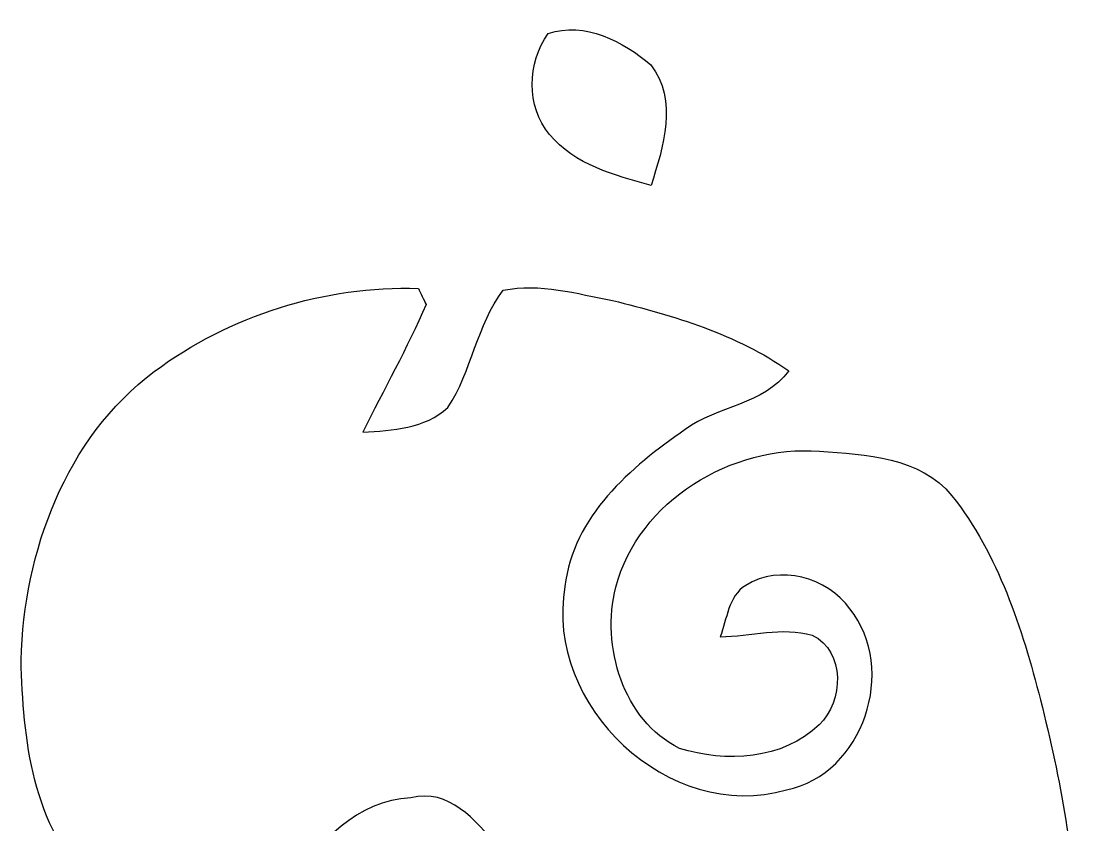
# Model space of a CAD drawing. Header units: centimetres. Extents: x -12.3 to 12.5, y -12.5 to 12.7.
# Drawn here: x -0.432 to 3.031, y 9.903 to 12.539 of the extents above; entities that cross this region are included whole.
import ezdxf

# ---------------------------------------------------------------- set-up
doc = ezdxf.new("R2010")
doc.units = ezdxf.units.CM
doc.header["$MEASUREMENT"] = 0
doc.layers.add('Camada 1', color=7, linetype='Continuous')

msp = doc.modelspace()

# ---------------------------------------------------------------- linework, layer by layer
at = {"layer": 'Camada 1', "color": 156}
for points, knots in [([(1.2968, 12.49856), (1.2968, 12.49856), (1.2968, 12.49856), (1.2968, 12.49856), (1.2968, 12.49856), (1.22872, 12.40261), (1.22378, 12.26008), (1.3014, 12.16765), (1.3014, 12.16765), (1.3836, 12.06782), (1.51448, 12.03325), (1.63405, 12.00079), (1.63405, 12.00079), (1.67428, 12.12497), (1.72295, 12.2809), (1.63335, 12.39555), (1.63335, 12.39555), (1.5441, 12.47281), (1.41676, 12.53948), (1.2968, 12.49856)], [0, 0, 0, 0, 0.1666667, 0.1666667, 0.1666667, 0.1666667, 0.3333333, 0.3333333, 0.3333333, 0.3333333, 0.5, 0.5, 0.5, 0.5, 0.6666667, 0.6666667, 0.6666667, 0.6666667, 1, 1, 1, 1]), ([(0.00494, 11.39013), (0.00494, 11.39013), (0.00494, 11.39013), (0.00494, 11.39013), (0.00494, 11.39013), (-0.28716, 11.17035), (-0.42262, 10.79923), (-0.4318, 10.44328), (-0.4318, 10.44328), (-0.42579, 10.18716), (-0.39475, 9.89506), (-0.19861, 9.70844), (-0.19861, 9.70844), (-0.09102, 9.71726), (-0.00494, 9.80404), (0.10583, 9.80087), (0.10583, 9.80087), (0.23071, 9.81533), (0.34395, 9.75395), (0.45507, 9.70738), (0.45507, 9.70738), (0.54504, 9.84566), (0.66886, 9.98431), (0.84666, 9.99172), (0.84666, 9.99172), (0.97189, 10.02417), (1.05798, 9.91729), (1.12994, 9.83438), (1.12994, 9.83438), (1.22378, 9.83332), (1.3395, 9.85026), (1.40334, 9.76347), (1.40334, 9.76347), (1.51835, 9.63894), (1.50283, 9.4622), (1.48449, 9.30698), (1.48449, 9.30698), (1.58291, 9.25935), (1.67569, 9.20009), (1.76247, 9.13306), (1.76247, 9.13306), (1.84291, 9.18632), (1.9304, 9.22796), (2.01224, 9.27805), (2.01224, 9.27805), (2.05809, 9.33696), (2.08774, 9.40928), (2.14595, 9.45832), (2.14595, 9.45832), (2.22391, 9.49219), (2.31245, 9.48584), (2.39501, 9.47842), (2.39501, 9.47842), (2.51178, 9.46996), (2.59257, 9.37577), (2.6871, 9.31862), (2.6871, 9.31862), (2.79929, 9.38459), (2.89772, 9.4749), (3.02331, 9.5183), (3.02331, 9.5183), (3.03072, 9.78746), (2.97568, 10.0531), (2.91146, 10.31309), (2.91146, 10.31309), (2.85043, 10.54876), (2.77388, 10.78934), (2.62113, 10.98268), (2.62113, 10.98268), (2.51636, 11.11037), (2.33785, 11.11778), (2.18617, 11.12908), (2.18617, 11.12908), (1.90005, 11.14954), (1.59349, 10.96856), (1.5187, 10.68246), (1.5187, 10.68246), (1.46967, 10.49019), (1.54128, 10.24678), (1.72755, 10.154), (1.72755, 10.154), (1.87819, 10.10708), (2.06691, 10.11625), (2.18546, 10.23161), (2.18546, 10.23161), (2.26554, 10.30851), (2.27224, 10.47184), (2.16288, 10.52547), (2.16288, 10.52547), (2.06409, 10.55404), (1.96074, 10.52159), (1.86055, 10.52018), (1.86055, 10.52018), (1.88419, 10.57768), (1.88665, 10.65283), (1.94486, 10.68881), (1.94486, 10.68881), (2.05598, 10.75866), (2.21121, 10.71527), (2.28635, 10.61191), (2.28635, 10.61191), (2.44439, 10.414), (2.33079, 10.07004), (2.07856, 10.01818), (2.07856, 10.01818), (1.69192, 9.90635), (1.28269, 10.29545), (1.35183, 10.68528), (1.35183, 10.68528), (1.37795, 10.91529), (1.56739, 11.07651), (1.74625, 11.19998), (1.74625, 11.19998), (1.85278, 11.27759), (2.00201, 11.28148), (2.08633, 11.39189), (2.08633, 11.39189), (1.91452, 11.51325), (1.70956, 11.57287), (1.50812, 11.62296), (1.50812, 11.62296), (1.391, 11.64519), (1.26929, 11.68152), (1.14969, 11.65683), (1.14969, 11.65683), (1.0615, 11.54288), (1.04739, 11.39119), (0.96767, 11.27266), (0.96767, 11.27266), (0.89288, 11.2014), (0.78563, 11.19786), (0.68896, 11.19116), (0.68896, 11.19116), (0.75776, 11.33086), (0.83467, 11.46704), (0.89641, 11.61026), (0.89641, 11.61026), (0.89005, 11.62332), (0.87736, 11.64978), (0.871, 11.66283), (0.871, 11.66283), (0.56479, 11.6727), (0.25118, 11.57393), (0.00494, 11.39013)], [0, 0, 0, 0, 0.027027, 0.027027, 0.027027, 0.027027, 0.0540541, 0.0540541, 0.0540541, 0.0540541, 0.0810811, 0.0810811, 0.0810811, 0.0810811, 0.1081081, 0.1081081, 0.1081081, 0.1081081, 0.1351351, 0.1351351, 0.1351351, 0.1351351, 0.1621622, 0.1621622, 0.1621622, 0.1621622, 0.1891892, 0.1891892, 0.1891892, 0.1891892, 0.2162162, 0.2162162, 0.2162162, 0.2162162, 0.2432432, 0.2432432, 0.2432432, 0.2432432, 0.2702703, 0.2702703, 0.2702703, 0.2702703, 0.2972973, 0.2972973, 0.2972973, 0.2972973, 0.3243243, 0.3243243, 0.3243243, 0.3243243, 0.3513514, 0.3513514, 0.3513514, 0.3513514, 0.3783784, 0.3783784, 0.3783784, 0.3783784, 0.4054054, 0.4054054, 0.4054054, 0.4054054, 0.4324324, 0.4324324, 0.4324324, 0.4324324, 0.4594595, 0.4594595, 0.4594595, 0.4594595, 0.4864865, 0.4864865, 0.4864865, 0.4864865, 0.5135135, 0.5135135, 0.5135135, 0.5135135, 0.5405405, 0.5405405, 0.5405405, 0.5405405, 0.5675676, 0.5675676, 0.5675676, 0.5675676, 0.5945946, 0.5945946, 0.5945946, 0.5945946, 0.6216216, 0.6216216, 0.6216216, 0.6216216, 0.6486486, 0.6486486, 0.6486486, 0.6486486, 0.6756757, 0.6756757, 0.6756757, 0.6756757, 0.7027027, 0.7027027, 0.7027027, 0.7027027, 0.7297297, 0.7297297, 0.7297297, 0.7297297, 0.7567568, 0.7567568, 0.7567568, 0.7567568, 0.7837838, 0.7837838, 0.7837838, 0.7837838, 0.8108108, 0.8108108, 0.8108108, 0.8108108, 0.8378378, 0.8378378, 0.8378378, 0.8378378, 0.8648649, 0.8648649, 0.8648649, 0.8648649, 0.8918919, 0.8918919, 0.8918919, 0.8918919, 0.9189189, 0.9189189, 0.9189189, 0.9189189, 0.9459459, 0.9459459, 0.9459459, 0.9459459, 1, 1, 1, 1])]:
    msp.add_open_spline(points, degree=3, knots=knots, dxfattribs=at)

doc.saveas('drawing.dxf')
